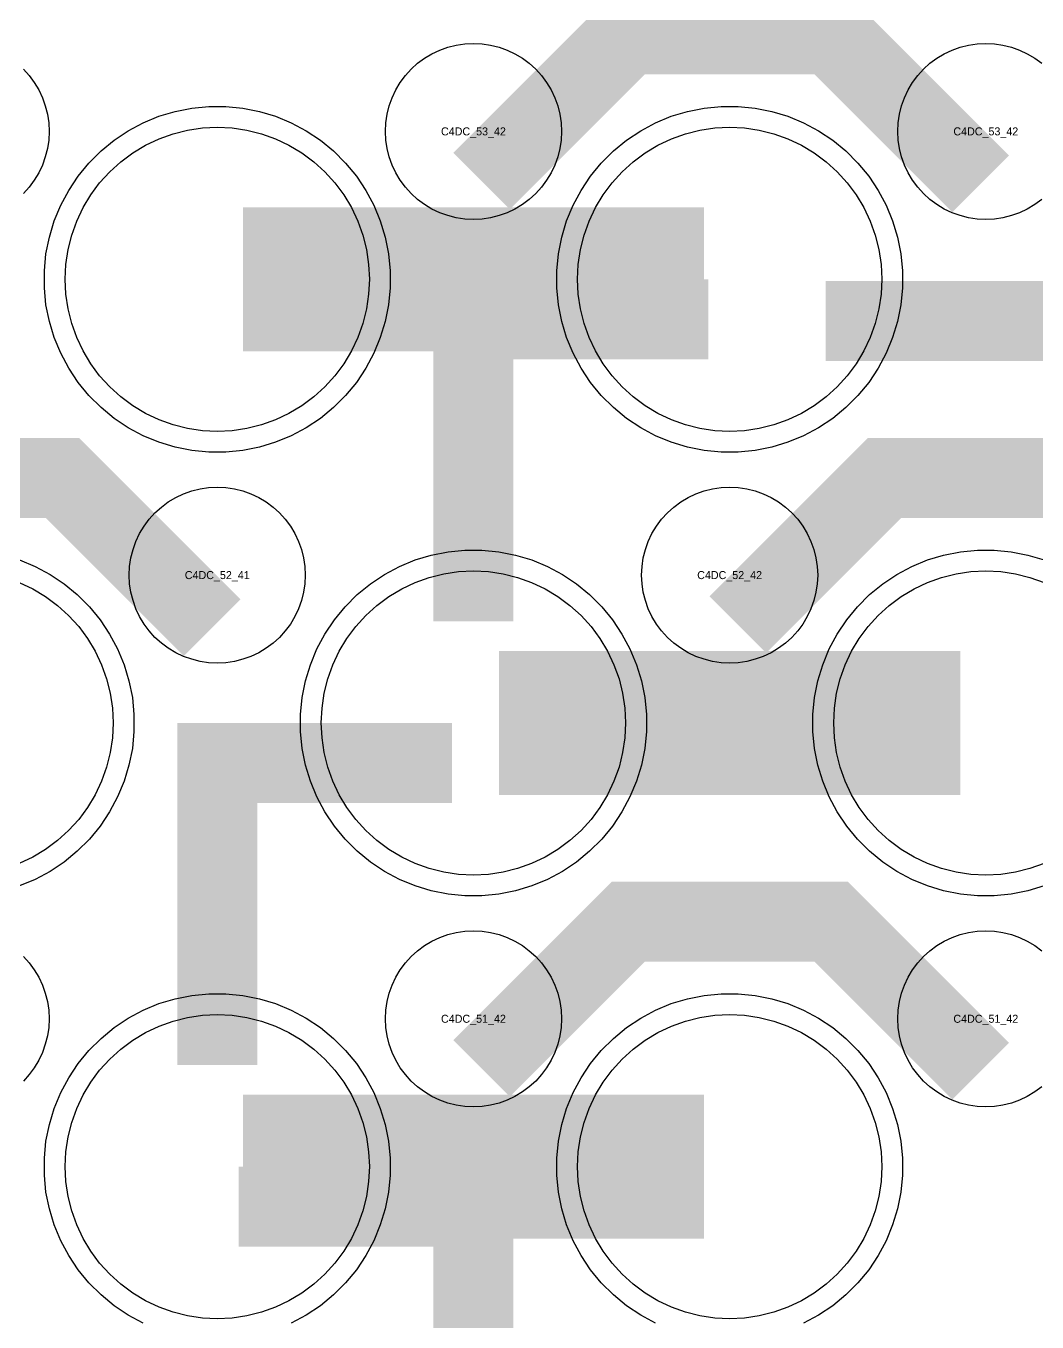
# Model space of a CAD drawing. Extents: x -11880 to 11880, y -14992 to 14992.
# Drawn here: x 1300.3 to 1616, y -7821.3 to -7416.5 of the extents above; entities that cross this region are included whole.
import ezdxf
from ezdxf.enums import TextEntityAlignment as Align

# ---------------------------------------------------------------- set-up
doc = ezdxf.new("R2010")
doc.units = 0
doc.header["$MEASUREMENT"] = 0
for name, color, linetype in [('GDS_775_DT_237', 138, 'CONTINUOUS'), ('RDL1_FS', 34, 'CONTINUOUS'), ('RDL_BS', 160, 'CONTINUOUS')]:
    doc.layers.add(name, color=color, linetype=linetype)

msp = doc.modelspace()

# ---------------------------------------------------------------- linework, layer by layer
at = {"layer": 'RDL1_FS', "color": 241, "true_color": 0xf7abae}
for points in [[(1360, -7543.179), (1355.343, -7542.95), (1350.732, -7542.266), (1346.209, -7541.134), (1341.819, -7539.562), (1337.605, -7537.57), (1333.605, -7535.172), (1329.86, -7532.394), (1326.406, -7529.264), (1323.276, -7525.81), (1320.498, -7522.065), (1318.1, -7518.065), (1316.108, -7513.851), (1314.536, -7509.461), (1313.404, -7504.938), (1312.72, -7500.327), (1312.491, -7495.67), (1312.72, -7491.013), (1313.404, -7486.402), (1314.536, -7481.879), (1316.108, -7477.489), (1318.1, -7473.275), (1320.498, -7469.275), (1323.276, -7465.53), (1326.406, -7462.076), (1329.86, -7458.946), (1333.605, -7456.168), (1337.605, -7453.77), (1341.819, -7451.778), (1346.209, -7450.206), (1350.732, -7449.074), (1355.343, -7448.39), (1360, -7448.161), (1364.657, -7448.39), (1369.268, -7449.074), (1373.791, -7450.206), (1378.181, -7451.778), (1382.395, -7453.77), (1386.395, -7456.168), (1390.14, -7458.946), (1393.594, -7462.076), (1396.724, -7465.53), (1399.502, -7469.275), (1401.9, -7473.275), (1403.892, -7477.489), (1405.464, -7481.879), (1406.596, -7486.402), (1407.28, -7491.013), (1407.509, -7495.67), (1407.28, -7500.327), (1406.596, -7504.938), (1405.464, -7509.461), (1403.892, -7513.851), (1401.9, -7518.065), (1399.502, -7522.065), (1396.724, -7525.81), (1393.594, -7529.264), (1390.14, -7532.394), (1386.395, -7535.172), (1382.395, -7537.57), (1378.181, -7539.562), (1373.791, -7541.134), (1369.268, -7542.266), (1364.657, -7542.95)], [(1520, -7543.179), (1515.343, -7542.95), (1510.732, -7542.266), (1506.209, -7541.134), (1501.819, -7539.562), (1497.605, -7537.57), (1493.605, -7535.172), (1489.86, -7532.394), (1486.406, -7529.264), (1483.276, -7525.81), (1480.498, -7522.065), (1478.1, -7518.065), (1476.108, -7513.851), (1474.536, -7509.461), (1473.404, -7504.938), (1472.72, -7500.327), (1472.491, -7495.67), (1472.72, -7491.013), (1473.404, -7486.402), (1474.536, -7481.879), (1476.108, -7477.489), (1478.1, -7473.275), (1480.498, -7469.275), (1483.276, -7465.53), (1486.406, -7462.076), (1489.86, -7458.946), (1493.605, -7456.168), (1497.605, -7453.77), (1501.819, -7451.778), (1506.209, -7450.206), (1510.732, -7449.074), (1515.343, -7448.39), (1520, -7448.161), (1524.657, -7448.39), (1529.268, -7449.074), (1533.791, -7450.206), (1538.181, -7451.778), (1542.395, -7453.77), (1546.395, -7456.168), (1550.14, -7458.946), (1553.594, -7462.076), (1556.724, -7465.53), (1559.502, -7469.275), (1561.9, -7473.275), (1563.892, -7477.489), (1565.464, -7481.879), (1566.596, -7486.402), (1567.28, -7491.013), (1567.509, -7495.67), (1567.28, -7500.327), (1566.596, -7504.938), (1565.464, -7509.461), (1563.892, -7513.851), (1561.9, -7518.065), (1559.502, -7522.065), (1556.724, -7525.81), (1553.594, -7529.264), (1550.14, -7532.394), (1546.395, -7535.172), (1542.395, -7537.57), (1538.181, -7539.562), (1533.791, -7541.134), (1529.268, -7542.266), (1524.657, -7542.95)], [(1440, -7681.744), (1435.343, -7681.515), (1430.732, -7680.831), (1426.209, -7679.699), (1421.819, -7678.127), (1417.605, -7676.135), (1413.605, -7673.737), (1409.86, -7670.959), (1406.406, -7667.829), (1403.276, -7664.375), (1400.498, -7660.63), (1398.1, -7656.63), (1396.108, -7652.416), (1394.536, -7648.026), (1393.404, -7643.503), (1392.72, -7638.892), (1392.491, -7634.235), (1392.72, -7629.578), (1393.404, -7624.967), (1394.536, -7620.444), (1396.108, -7616.054), (1398.1, -7611.84), (1400.498, -7607.84), (1403.276, -7604.095), (1406.406, -7600.641), (1409.86, -7597.511), (1413.605, -7594.733), (1417.605, -7592.335), (1421.819, -7590.343), (1426.209, -7588.771), (1430.732, -7587.639), (1435.343, -7586.955), (1440, -7586.726), (1444.657, -7586.955), (1449.268, -7587.639), (1453.791, -7588.771), (1458.181, -7590.343), (1462.395, -7592.335), (1466.395, -7594.733), (1470.14, -7597.511), (1473.594, -7600.641), (1476.724, -7604.095), (1479.502, -7607.84), (1481.9, -7611.84), (1483.892, -7616.054), (1485.464, -7620.444), (1486.596, -7624.967), (1487.28, -7629.578), (1487.509, -7634.235), (1487.28, -7638.892), (1486.596, -7643.503), (1485.464, -7648.026), (1483.892, -7652.416), (1481.9, -7656.63), (1479.502, -7660.63), (1476.724, -7664.375), (1473.594, -7667.829), (1470.14, -7670.959), (1466.395, -7673.737), (1462.395, -7676.135), (1458.181, -7678.127), (1453.791, -7679.699), (1449.268, -7680.831), (1444.657, -7681.515)], [(1360, -7820.304), (1355.343, -7820.075), (1350.732, -7819.391), (1346.209, -7818.259), (1341.819, -7816.687), (1337.605, -7814.695), (1333.605, -7812.297), (1329.86, -7809.519), (1326.406, -7806.389), (1323.276, -7802.935), (1320.498, -7799.19), (1318.1, -7795.19), (1316.108, -7790.976), (1314.536, -7786.586), (1313.404, -7782.063), (1312.72, -7777.452), (1312.491, -7772.795), (1312.72, -7768.138), (1313.404, -7763.527), (1314.536, -7759.004), (1316.108, -7754.614), (1318.1, -7750.4), (1320.498, -7746.4), (1323.276, -7742.655), (1326.406, -7739.201), (1329.86, -7736.071), (1333.605, -7733.293), (1337.605, -7730.895), (1341.819, -7728.903), (1346.209, -7727.331), (1350.732, -7726.199), (1355.343, -7725.515), (1360, -7725.286), (1364.657, -7725.515), (1369.268, -7726.199), (1373.791, -7727.331), (1378.181, -7728.903), (1382.395, -7730.895), (1386.395, -7733.293), (1390.14, -7736.071), (1393.594, -7739.201), (1396.724, -7742.655), (1399.502, -7746.4), (1401.9, -7750.4), (1403.892, -7754.614), (1405.464, -7759.004), (1406.596, -7763.527), (1407.28, -7768.138), (1407.509, -7772.795), (1407.28, -7777.452), (1406.596, -7782.063), (1405.464, -7786.586), (1403.892, -7790.976), (1401.9, -7795.19), (1399.502, -7799.19), (1396.724, -7802.935), (1393.594, -7806.389), (1390.14, -7809.519), (1386.395, -7812.297), (1382.395, -7814.695), (1378.181, -7816.687), (1373.791, -7818.259), (1369.268, -7819.391), (1364.657, -7820.075)], [(1520, -7820.304), (1515.343, -7820.075), (1510.732, -7819.391), (1506.209, -7818.259), (1501.819, -7816.687), (1497.605, -7814.695), (1493.605, -7812.297), (1489.86, -7809.519), (1486.406, -7806.389), (1483.276, -7802.935), (1480.498, -7799.19), (1478.1, -7795.19), (1476.108, -7790.976), (1474.536, -7786.586), (1473.404, -7782.063), (1472.72, -7777.452), (1472.491, -7772.795), (1472.72, -7768.138), (1473.404, -7763.527), (1474.536, -7759.004), (1476.108, -7754.614), (1478.1, -7750.4), (1480.498, -7746.4), (1483.276, -7742.655), (1486.406, -7739.201), (1489.86, -7736.071), (1493.605, -7733.293), (1497.605, -7730.895), (1501.819, -7728.903), (1506.209, -7727.331), (1510.732, -7726.199), (1515.343, -7725.515), (1520, -7725.286), (1524.657, -7725.515), (1529.268, -7726.199), (1533.791, -7727.331), (1538.181, -7728.903), (1542.395, -7730.895), (1546.395, -7733.293), (1550.14, -7736.071), (1553.594, -7739.201), (1556.724, -7742.655), (1559.502, -7746.4), (1561.9, -7750.4), (1563.892, -7754.614), (1565.464, -7759.004), (1566.596, -7763.527), (1567.28, -7768.138), (1567.509, -7772.795), (1567.28, -7777.452), (1566.596, -7782.063), (1565.464, -7786.586), (1563.892, -7790.976), (1561.9, -7795.19), (1559.502, -7799.19), (1556.724, -7802.935), (1553.594, -7806.389), (1550.14, -7809.519), (1546.395, -7812.297), (1542.395, -7814.695), (1538.181, -7816.687), (1533.791, -7818.259), (1529.268, -7819.391), (1524.657, -7820.075)]]:
    msp.add_lwpolyline(points, close=True, dxfattribs=at)
for points in [[(1368.002, -7495.67, 45, 45, 0), (1440.002, -7495.67, 45, 45, 0)], [(1440.002, -7495.67, 45, 45, 0), (1512.002, -7495.67, 45, 45, 0)], [(1448.002, -7634.235, 45, 45, 0), (1520.002, -7634.235, 45, 45, 0)], [(1520.002, -7634.235, 45, 45, 0), (1592.002, -7634.235, 45, 45, 0)], [(1368.002, -7772.795, 45, 45, 0), (1440.002, -7772.795, 45, 45, 0)], [(1440.002, -7772.795, 45, 45, 0), (1512.002, -7772.795, 45, 45, 0)]]:
    msp.add_lwpolyline(points, format="xyseb", dxfattribs=at)
msp.add_lwpolyline([(1618.181, -7678.127), (1613.791, -7679.699), (1609.268, -7680.831), (1604.657, -7681.515), (1600, -7681.744), (1595.343, -7681.515), (1590.732, -7680.831), (1586.209, -7679.699), (1581.819, -7678.127), (1577.605, -7676.135), (1573.605, -7673.737), (1569.86, -7670.959), (1566.406, -7667.829), (1563.276, -7664.375), (1560.498, -7660.63), (1558.1, -7656.63), (1556.108, -7652.416), (1554.536, -7648.026), (1553.404, -7643.503), (1552.72, -7638.892), (1552.491, -7634.235), (1552.72, -7629.578), (1553.404, -7624.967), (1554.536, -7620.444), (1556.108, -7616.054), (1558.1, -7611.84), (1560.498, -7607.84), (1563.276, -7604.095), (1566.406, -7600.641), (1569.86, -7597.511), (1573.605, -7594.733), (1577.605, -7592.335), (1581.819, -7590.343), (1586.209, -7588.771), (1590.732, -7587.639), (1595.343, -7586.955), (1600, -7586.726), (1604.657, -7586.955), (1609.268, -7587.639), (1613.791, -7588.771), (1618.181, -7590.343)], dxfattribs=at)
at = {"layer": 'RDL1_FS'}
msp.add_lwpolyline([(1298.181, -7590.343), (1302.395, -7592.335), (1306.395, -7594.733), (1310.14, -7597.511), (1313.594, -7600.641), (1316.724, -7604.095), (1319.502, -7607.84), (1321.9, -7611.84), (1323.892, -7616.054), (1325.464, -7620.444), (1326.596, -7624.967), (1327.28, -7629.578), (1327.509, -7634.235), (1327.28, -7638.892), (1326.596, -7643.503), (1325.464, -7648.026), (1323.892, -7652.416), (1321.9, -7656.63), (1319.502, -7660.63), (1316.724, -7664.375), (1313.594, -7667.829), (1310.14, -7670.959), (1306.395, -7673.737), (1302.395, -7676.135), (1298.181, -7678.127)], dxfattribs=at)
at = {"layer": 'RDL_BS'}
for points in [[(1442.562, -7464.984, 25, 25, 0), (1488.377, -7419.169, 25, 25, 0), (1521.93, -7419.169, 25, 25, 0)], [(1598.401, -7465.883, 25, 25, 0), (1551.687, -7419.169, 25, 25, 0), (1521.929, -7419.169, 25, 25, 0)], [(1358.401, -7604.448, 25, 25, 0), (1311.687, -7557.734, 25, 25, 0), (1281.929, -7557.734, 25, 25, 0)], [(1522.562, -7603.549, 25, 25, 0), (1568.377, -7557.734, 25, 25, 0), (1601.93, -7557.734, 25, 25, 0)], [(1678.401, -7604.448, 25, 25, 0), (1631.687, -7557.734, 25, 25, 0), (1601.929, -7557.734, 25, 25, 0)], [(1360, -7664.699, 25, 25, 0), (1360, -7710.319, 25, 25, 0)], [(1442.562, -7742.109, 25, 25, 0), (1488.377, -7696.294, 25, 25, 0), (1521.93, -7696.294, 25, 25, 0)], [(1598.401, -7743.008, 25, 25, 0), (1551.687, -7696.294, 25, 25, 0), (1521.929, -7696.294, 25, 25, 0)]]:
    msp.add_lwpolyline(points, format="xyseb", dxfattribs=at)
for points in [[(1440, -7476.976), (1437.307, -7476.844), (1434.635, -7476.448), (1432.016, -7475.791), (1429.481, -7474.884), (1427.044, -7473.732), (1424.72, -7472.339), (1422.557, -7470.736), (1420.558, -7468.924), (1418.746, -7466.925), (1417.143, -7464.762), (1415.75, -7462.438), (1414.598, -7460.001), (1413.691, -7457.466), (1413.034, -7454.847), (1412.638, -7452.175), (1412.506, -7449.482), (1412.638, -7446.789), (1413.034, -7444.117), (1413.691, -7441.498), (1414.598, -7438.963), (1415.75, -7436.526), (1417.143, -7434.202), (1418.746, -7432.039), (1420.558, -7430.04), (1422.557, -7428.228), (1424.72, -7426.625), (1427.044, -7425.232), (1429.481, -7424.08), (1432.016, -7423.173), (1434.635, -7422.516), (1437.307, -7422.12), (1440, -7421.988), (1442.693, -7422.12), (1445.365, -7422.516), (1447.984, -7423.173), (1450.519, -7424.08), (1452.956, -7425.232), (1455.28, -7426.625), (1457.443, -7428.228), (1459.442, -7430.04), (1461.254, -7432.039), (1462.857, -7434.202), (1464.25, -7436.526), (1465.402, -7438.963), (1466.309, -7441.498), (1466.966, -7444.117), (1467.362, -7446.789), (1467.494, -7449.482), (1467.362, -7452.175), (1466.966, -7454.847), (1466.309, -7457.466), (1465.402, -7460.001), (1464.25, -7462.438), (1462.857, -7464.762), (1461.254, -7466.925), (1459.442, -7468.924), (1457.443, -7470.736), (1455.28, -7472.339), (1452.956, -7473.732), (1450.519, -7474.884), (1447.984, -7475.791), (1445.365, -7476.448), (1442.693, -7476.844)], [(1360, -7615.541), (1357.307, -7615.409), (1354.635, -7615.013), (1352.016, -7614.356), (1349.481, -7613.449), (1347.044, -7612.297), (1344.72, -7610.904), (1342.557, -7609.301), (1340.558, -7607.489), (1338.746, -7605.49), (1337.143, -7603.327), (1335.75, -7601.003), (1334.598, -7598.566), (1333.691, -7596.031), (1333.034, -7593.412), (1332.638, -7590.74), (1332.506, -7588.047), (1332.638, -7585.354), (1333.034, -7582.682), (1333.691, -7580.063), (1334.598, -7577.528), (1335.75, -7575.091), (1337.143, -7572.767), (1338.746, -7570.604), (1340.558, -7568.605), (1342.557, -7566.793), (1344.72, -7565.19), (1347.044, -7563.797), (1349.481, -7562.645), (1352.016, -7561.738), (1354.635, -7561.081), (1357.307, -7560.685), (1360, -7560.553), (1362.693, -7560.685), (1365.365, -7561.081), (1367.984, -7561.738), (1370.519, -7562.645), (1372.956, -7563.797), (1375.28, -7565.19), (1377.443, -7566.793), (1379.442, -7568.605), (1381.254, -7570.604), (1382.857, -7572.767), (1384.25, -7575.091), (1385.402, -7577.528), (1386.309, -7580.063), (1386.966, -7582.682), (1387.362, -7585.354), (1387.494, -7588.047), (1387.362, -7590.74), (1386.966, -7593.412), (1386.309, -7596.031), (1385.402, -7598.566), (1384.25, -7601.003), (1382.857, -7603.327), (1381.254, -7605.49), (1379.442, -7607.489), (1377.443, -7609.301), (1375.28, -7610.904), (1372.956, -7612.297), (1370.519, -7613.449), (1367.984, -7614.356), (1365.365, -7615.013), (1362.693, -7615.409)], [(1520, -7615.541), (1517.307, -7615.409), (1514.635, -7615.013), (1512.016, -7614.356), (1509.481, -7613.449), (1507.044, -7612.297), (1504.72, -7610.904), (1502.557, -7609.301), (1500.558, -7607.489), (1498.746, -7605.49), (1497.143, -7603.327), (1495.75, -7601.003), (1494.598, -7598.566), (1493.691, -7596.031), (1493.034, -7593.412), (1492.638, -7590.74), (1492.506, -7588.047), (1492.638, -7585.354), (1493.034, -7582.682), (1493.691, -7580.063), (1494.598, -7577.528), (1495.75, -7575.091), (1497.143, -7572.767), (1498.746, -7570.604), (1500.558, -7568.605), (1502.557, -7566.793), (1504.72, -7565.19), (1507.044, -7563.797), (1509.481, -7562.645), (1512.016, -7561.738), (1514.635, -7561.081), (1517.307, -7560.685), (1520, -7560.553), (1522.693, -7560.685), (1525.365, -7561.081), (1527.984, -7561.738), (1530.519, -7562.645), (1532.956, -7563.797), (1535.28, -7565.19), (1537.443, -7566.793), (1539.442, -7568.605), (1541.254, -7570.604), (1542.857, -7572.767), (1544.25, -7575.091), (1545.402, -7577.528), (1546.309, -7580.063), (1546.966, -7582.682), (1547.362, -7585.354), (1547.494, -7588.047), (1547.362, -7590.74), (1546.966, -7593.412), (1546.309, -7596.031), (1545.402, -7598.566), (1544.25, -7601.003), (1542.857, -7603.327), (1541.254, -7605.49), (1539.442, -7607.489), (1537.443, -7609.301), (1535.28, -7610.904), (1532.956, -7612.297), (1530.519, -7613.449), (1527.984, -7614.356), (1525.365, -7615.013), (1522.693, -7615.409)], [(1440, -7754.101), (1437.307, -7753.969), (1434.635, -7753.573), (1432.016, -7752.916), (1429.481, -7752.009), (1427.044, -7750.857), (1424.72, -7749.464), (1422.557, -7747.861), (1420.558, -7746.049), (1418.746, -7744.05), (1417.143, -7741.887), (1415.75, -7739.563), (1414.598, -7737.126), (1413.691, -7734.591), (1413.034, -7731.972), (1412.638, -7729.3), (1412.506, -7726.607), (1412.638, -7723.914), (1413.034, -7721.242), (1413.691, -7718.623), (1414.598, -7716.088), (1415.75, -7713.651), (1417.143, -7711.327), (1418.746, -7709.164), (1420.558, -7707.165), (1422.557, -7705.353), (1424.72, -7703.75), (1427.044, -7702.357), (1429.481, -7701.205), (1432.016, -7700.298), (1434.635, -7699.641), (1437.307, -7699.245), (1440, -7699.113), (1442.693, -7699.245), (1445.365, -7699.641), (1447.984, -7700.298), (1450.519, -7701.205), (1452.956, -7702.357), (1455.28, -7703.75), (1457.443, -7705.353), (1459.442, -7707.165), (1461.254, -7709.164), (1462.857, -7711.327), (1464.25, -7713.651), (1465.402, -7716.088), (1466.309, -7718.623), (1466.966, -7721.242), (1467.362, -7723.914), (1467.494, -7726.607), (1467.362, -7729.3), (1466.966, -7731.972), (1466.309, -7734.591), (1465.402, -7737.126), (1464.25, -7739.563), (1462.857, -7741.887), (1461.254, -7744.05), (1459.442, -7746.049), (1457.443, -7747.861), (1455.28, -7749.464), (1452.956, -7750.857), (1450.519, -7752.009), (1447.984, -7752.916), (1445.365, -7753.573), (1442.693, -7753.969)]]:
    msp.add_lwpolyline(points, close=True, dxfattribs=at)
for points in [[(1617.443, -7470.736), (1615.28, -7472.339), (1612.956, -7473.732), (1610.519, -7474.884), (1607.984, -7475.791), (1605.365, -7476.448), (1602.693, -7476.844), (1600, -7476.976), (1597.307, -7476.844), (1594.635, -7476.448), (1592.016, -7475.791), (1589.481, -7474.884), (1587.044, -7473.732), (1584.72, -7472.339), (1582.557, -7470.736), (1580.558, -7468.924), (1578.746, -7466.925), (1577.143, -7464.762), (1575.75, -7462.438), (1574.598, -7460.001), (1573.691, -7457.466), (1573.034, -7454.847), (1572.638, -7452.175), (1572.506, -7449.482), (1572.638, -7446.789), (1573.034, -7444.117), (1573.691, -7441.498), (1574.598, -7438.963), (1575.75, -7436.526), (1577.143, -7434.202), (1578.746, -7432.039), (1580.558, -7430.04), (1582.557, -7428.228), (1584.72, -7426.625), (1587.044, -7425.232), (1589.481, -7424.08), (1592.016, -7423.173), (1594.635, -7422.516), (1597.307, -7422.12), (1600, -7421.988), (1602.693, -7422.12), (1605.365, -7422.516), (1607.984, -7423.173), (1610.519, -7424.08), (1612.956, -7425.232), (1615.28, -7426.625), (1617.443, -7428.228)], [(1299.442, -7430.04), (1301.254, -7432.039), (1302.857, -7434.202), (1304.25, -7436.526), (1305.402, -7438.963), (1306.309, -7441.498), (1306.966, -7444.117), (1307.362, -7446.789), (1307.494, -7449.482), (1307.362, -7452.175), (1306.966, -7454.847), (1306.309, -7457.466), (1305.402, -7460.001), (1304.25, -7462.438), (1302.857, -7464.762), (1301.254, -7466.925), (1299.442, -7468.924)], [(1298.205, -7583.329), (1303.115, -7585.36), (1307.777, -7587.852), (1312.191, -7590.799), (1316.292, -7594.161), (1320.074, -7597.943), (1323.436, -7602.044), (1326.383, -7606.458), (1328.875, -7611.12), (1330.906, -7616.03), (1332.437, -7621.07), (1333.483, -7626.297), (1334, -7631.591), (1334, -7636.879), (1333.483, -7642.173), (1332.437, -7647.4), (1330.906, -7652.44), (1328.875, -7657.35), (1326.383, -7662.012), (1323.436, -7666.426), (1320.074, -7670.527), (1316.292, -7674.309), (1312.191, -7677.671), (1307.777, -7680.618), (1303.115, -7683.11), (1298.205, -7685.141)], [(1617.443, -7747.861), (1615.28, -7749.464), (1612.956, -7750.857), (1610.519, -7752.009), (1607.984, -7752.916), (1605.365, -7753.573), (1602.693, -7753.969), (1600, -7754.101), (1597.307, -7753.969), (1594.635, -7753.573), (1592.016, -7752.916), (1589.481, -7752.009), (1587.044, -7750.857), (1584.72, -7749.464), (1582.557, -7747.861), (1580.558, -7746.049), (1578.746, -7744.05), (1577.143, -7741.887), (1575.75, -7739.563), (1574.598, -7737.126), (1573.691, -7734.591), (1573.034, -7731.972), (1572.638, -7729.3), (1572.506, -7726.607), (1572.638, -7723.914), (1573.034, -7721.242), (1573.691, -7718.623), (1574.598, -7716.088), (1575.75, -7713.651), (1577.143, -7711.327), (1578.746, -7709.164), (1580.558, -7707.165), (1582.557, -7705.353), (1584.72, -7703.75), (1587.044, -7702.357), (1589.481, -7701.205), (1592.016, -7700.298), (1594.635, -7699.641), (1597.307, -7699.245), (1600, -7699.113), (1602.693, -7699.245), (1605.365, -7699.641), (1607.984, -7700.298), (1610.519, -7701.205), (1612.956, -7702.357), (1615.28, -7703.75), (1617.443, -7705.353)], [(1299.442, -7707.165), (1301.254, -7709.164), (1302.857, -7711.327), (1304.25, -7713.651), (1305.402, -7716.088), (1306.309, -7718.623), (1306.966, -7721.242), (1307.362, -7723.914), (1307.494, -7726.607), (1307.362, -7729.3), (1306.966, -7731.972), (1306.309, -7734.591), (1305.402, -7737.126), (1304.25, -7739.563), (1302.857, -7741.887), (1301.254, -7744.05), (1299.442, -7746.049)]]:
    msp.add_lwpolyline(points, dxfattribs=at)
at = {"layer": 'RDL_BS', "color": 241, "true_color": 0xf7abae}
for points in [[(1357.356, -7549.67), (1352.062, -7549.153), (1346.835, -7548.107), (1341.795, -7546.576), (1336.885, -7544.545), (1332.223, -7542.053), (1327.809, -7539.106), (1323.708, -7535.744), (1319.926, -7531.962), (1316.564, -7527.861), (1313.617, -7523.447), (1311.125, -7518.785), (1309.094, -7513.875), (1307.563, -7508.835), (1306.517, -7503.608), (1306, -7498.314), (1306, -7493.026), (1306.517, -7487.732), (1307.563, -7482.505), (1309.094, -7477.465), (1311.125, -7472.555), (1313.617, -7467.893), (1316.564, -7463.479), (1319.926, -7459.378), (1323.708, -7455.596), (1327.809, -7452.234), (1332.223, -7449.287), (1336.885, -7446.795), (1341.795, -7444.764), (1346.835, -7443.233), (1352.062, -7442.187), (1357.356, -7441.67), (1362.644, -7441.67), (1367.938, -7442.187), (1373.165, -7443.233), (1378.205, -7444.764), (1383.115, -7446.795), (1387.777, -7449.287), (1392.191, -7452.234), (1396.292, -7455.596), (1400.074, -7459.378), (1403.436, -7463.479), (1406.383, -7467.893), (1408.875, -7472.555), (1410.906, -7477.465), (1412.437, -7482.505), (1413.483, -7487.732), (1414, -7493.026), (1414, -7498.314), (1413.483, -7503.608), (1412.437, -7508.835), (1410.906, -7513.875), (1408.875, -7518.785), (1406.383, -7523.447), (1403.436, -7527.861), (1400.074, -7531.962), (1396.292, -7535.744), (1392.191, -7539.106), (1387.777, -7542.053), (1383.115, -7544.545), (1378.205, -7546.576), (1373.165, -7548.107), (1367.938, -7549.153), (1362.644, -7549.67)], [(1517.356, -7549.67), (1512.062, -7549.153), (1506.835, -7548.107), (1501.795, -7546.576), (1496.885, -7544.545), (1492.223, -7542.053), (1487.809, -7539.106), (1483.708, -7535.744), (1479.926, -7531.962), (1476.564, -7527.861), (1473.617, -7523.447), (1471.125, -7518.785), (1469.094, -7513.875), (1467.563, -7508.835), (1466.517, -7503.608), (1466, -7498.314), (1466, -7493.026), (1466.517, -7487.732), (1467.563, -7482.505), (1469.094, -7477.465), (1471.125, -7472.555), (1473.617, -7467.893), (1476.564, -7463.479), (1479.926, -7459.378), (1483.708, -7455.596), (1487.809, -7452.234), (1492.223, -7449.287), (1496.885, -7446.795), (1501.795, -7444.764), (1506.835, -7443.233), (1512.062, -7442.187), (1517.356, -7441.67), (1522.644, -7441.67), (1527.938, -7442.187), (1533.165, -7443.233), (1538.205, -7444.764), (1543.115, -7446.795), (1547.777, -7449.287), (1552.191, -7452.234), (1556.292, -7455.596), (1560.074, -7459.378), (1563.436, -7463.479), (1566.383, -7467.893), (1568.875, -7472.555), (1570.906, -7477.465), (1572.437, -7482.505), (1573.483, -7487.732), (1574, -7493.026), (1574, -7498.314), (1573.483, -7503.608), (1572.437, -7508.835), (1570.906, -7513.875), (1568.875, -7518.785), (1566.383, -7523.447), (1563.436, -7527.861), (1560.074, -7531.962), (1556.292, -7535.744), (1552.191, -7539.106), (1547.777, -7542.053), (1543.115, -7544.545), (1538.205, -7546.576), (1533.165, -7548.107), (1527.938, -7549.153), (1522.644, -7549.67)], [(1437.356, -7688.235), (1432.062, -7687.718), (1426.835, -7686.672), (1421.795, -7685.141), (1416.885, -7683.11), (1412.223, -7680.618), (1407.809, -7677.671), (1403.708, -7674.309), (1399.926, -7670.527), (1396.564, -7666.426), (1393.617, -7662.012), (1391.125, -7657.35), (1389.094, -7652.44), (1387.563, -7647.4), (1386.517, -7642.173), (1386, -7636.879), (1386, -7631.591), (1386.517, -7626.297), (1387.563, -7621.07), (1389.094, -7616.03), (1391.125, -7611.12), (1393.617, -7606.458), (1396.564, -7602.044), (1399.926, -7597.943), (1403.708, -7594.161), (1407.809, -7590.799), (1412.223, -7587.852), (1416.885, -7585.36), (1421.795, -7583.329), (1426.835, -7581.798), (1432.062, -7580.752), (1437.356, -7580.235), (1442.644, -7580.235), (1447.938, -7580.752), (1453.165, -7581.798), (1458.205, -7583.329), (1463.115, -7585.36), (1467.777, -7587.852), (1472.191, -7590.799), (1476.292, -7594.161), (1480.074, -7597.943), (1483.436, -7602.044), (1486.383, -7606.458), (1488.875, -7611.12), (1490.906, -7616.03), (1492.437, -7621.07), (1493.483, -7626.297), (1494, -7631.591), (1494, -7636.879), (1493.483, -7642.173), (1492.437, -7647.4), (1490.906, -7652.44), (1488.875, -7657.35), (1486.383, -7662.012), (1483.436, -7666.426), (1480.074, -7670.527), (1476.292, -7674.309), (1472.191, -7677.671), (1467.777, -7680.618), (1463.115, -7683.11), (1458.205, -7685.141), (1453.165, -7686.672), (1447.938, -7687.718), (1442.644, -7688.235)]]:
    msp.add_lwpolyline(points, close=True, dxfattribs=at)
for points in [[(1440, -7602.442, 25, 25, 0), (1440, -7495.665, 25, 25, 0)], [(1427.5, -7508.165, 25, 25, 0), (1513.333, -7508.165, 25, 25, 0)], [(1467.056, -7508.165, 25, 25, 0), (1508.26, -7508.165, 25, 25, 0)], [(1550.016, -7508.683, 25, 25, 0), (1659.281, -7508.683, 25, 25, 0)], [(1440, -7526.134, 25, 25, 0), (1440, -7571.754, 25, 25, 0)], [(1360, -7741.007, 25, 25, 0), (1360, -7634.23, 25, 25, 0)], [(1347.5, -7646.73, 25, 25, 0), (1433.333, -7646.73, 25, 25, 0)], [(1387.056, -7646.73, 25, 25, 0), (1428.26, -7646.73, 25, 25, 0)], [(1440, -7879.572, 25, 25, 0), (1440, -7772.795, 25, 25, 0)], [(1452.5, -7785.295, 25, 25, 0), (1366.667, -7785.295, 25, 25, 0)], [(1412.944, -7785.295, 25, 25, 0), (1371.74, -7785.295, 25, 25, 0)], [(1440, -7803.264, 25, 25, 0), (1440, -7848.884, 25, 25, 0)]]:
    msp.add_lwpolyline(points, format="xyseb", dxfattribs=at)
for points in [[(1618.205, -7685.141), (1613.165, -7686.672), (1607.938, -7687.718), (1602.644, -7688.235), (1597.356, -7688.235), (1592.062, -7687.718), (1586.835, -7686.672), (1581.795, -7685.141), (1576.885, -7683.11), (1572.223, -7680.618), (1567.809, -7677.671), (1563.708, -7674.309), (1559.926, -7670.527), (1556.564, -7666.426), (1553.617, -7662.012), (1551.125, -7657.35), (1549.094, -7652.44), (1547.563, -7647.4), (1546.517, -7642.173), (1546, -7636.879), (1546, -7631.591), (1546.517, -7626.297), (1547.563, -7621.07), (1549.094, -7616.03), (1551.125, -7611.12), (1553.617, -7606.458), (1556.564, -7602.044), (1559.926, -7597.943), (1563.708, -7594.161), (1567.809, -7590.799), (1572.223, -7587.852), (1576.885, -7585.36), (1581.795, -7583.329), (1586.835, -7581.798), (1592.062, -7580.752), (1597.356, -7580.235), (1602.644, -7580.235), (1607.938, -7580.752), (1613.165, -7581.798), (1618.205, -7583.329)], [(1336.885, -7821.67), (1332.223, -7819.178), (1327.809, -7816.231), (1323.708, -7812.869), (1319.926, -7809.087), (1316.564, -7804.986), (1313.617, -7800.572), (1311.125, -7795.91), (1309.094, -7791), (1307.563, -7785.96), (1306.517, -7780.733), (1306, -7775.439), (1306, -7770.151), (1306.517, -7764.857), (1307.563, -7759.63), (1309.094, -7754.59), (1311.125, -7749.68), (1313.617, -7745.018), (1316.564, -7740.604), (1319.926, -7736.503), (1323.708, -7732.721), (1327.809, -7729.359), (1332.223, -7726.412), (1336.885, -7723.92), (1341.795, -7721.889), (1346.835, -7720.358), (1352.062, -7719.312), (1357.356, -7718.795), (1362.644, -7718.795), (1367.938, -7719.312), (1373.165, -7720.358), (1378.205, -7721.889), (1383.115, -7723.92), (1387.777, -7726.412), (1392.191, -7729.359), (1396.292, -7732.721), (1400.074, -7736.503), (1403.436, -7740.604), (1406.383, -7745.018), (1408.875, -7749.68), (1410.906, -7754.59), (1412.437, -7759.63), (1413.483, -7764.857), (1414, -7770.151), (1414, -7775.439), (1413.483, -7780.733), (1412.437, -7785.96), (1410.906, -7791), (1408.875, -7795.91), (1406.383, -7800.572), (1403.436, -7804.986), (1400.074, -7809.087), (1396.292, -7812.869), (1392.191, -7816.231), (1387.777, -7819.178), (1383.115, -7821.67)], [(1496.885, -7821.67), (1492.223, -7819.178), (1487.809, -7816.231), (1483.708, -7812.869), (1479.926, -7809.087), (1476.564, -7804.986), (1473.617, -7800.572), (1471.125, -7795.91), (1469.094, -7791), (1467.563, -7785.96), (1466.517, -7780.733), (1466, -7775.439), (1466, -7770.151), (1466.517, -7764.857), (1467.563, -7759.63), (1469.094, -7754.59), (1471.125, -7749.68), (1473.617, -7745.018), (1476.564, -7740.604), (1479.926, -7736.503), (1483.708, -7732.721), (1487.809, -7729.359), (1492.223, -7726.412), (1496.885, -7723.92), (1501.795, -7721.889), (1506.835, -7720.358), (1512.062, -7719.312), (1517.356, -7718.795), (1522.644, -7718.795), (1527.938, -7719.312), (1533.165, -7720.358), (1538.205, -7721.889), (1543.115, -7723.92), (1547.777, -7726.412), (1552.191, -7729.359), (1556.292, -7732.721), (1560.074, -7736.503), (1563.436, -7740.604), (1566.383, -7745.018), (1568.875, -7749.68), (1570.906, -7754.59), (1572.437, -7759.63), (1573.483, -7764.857), (1574, -7770.151), (1574, -7775.439), (1573.483, -7780.733), (1572.437, -7785.96), (1570.906, -7791), (1568.875, -7795.91), (1566.383, -7800.572), (1563.436, -7804.986), (1560.074, -7809.087), (1556.292, -7812.869), (1552.191, -7816.231), (1547.777, -7819.178), (1543.115, -7821.67)]]:
    msp.add_lwpolyline(points, dxfattribs=at)

# ---------------------------------------------------------------- texts
at = {"layer": 'GDS_775_DT_237'}
for s, p in [('C4DC_53_42', (1440, -7449.482)), ('C4DC_53_42', (1440, -7449.482)), ('C4DC_53_42', (1600, -7449.482)), ('C4DC_53_42', (1600, -7449.482)), ('C4DC_52_41', (1360, -7588.047)), ('C4DC_52_41', (1360, -7588.047)), ('C4DC_52_42', (1520, -7588.047)), ('C4DC_52_42', (1520, -7588.047)), ('C4DC_51_42', (1440, -7726.607)), ('C4DC_51_42', (1440, -7726.607)), ('C4DC_51_42', (1600, -7726.607)), ('C4DC_51_42', (1600, -7726.607))]:
    msp.add_text(s, height=2.5, dxfattribs=at).set_placement(p, align=Align.MIDDLE_CENTER)

doc.saveas('drawing.dxf')
